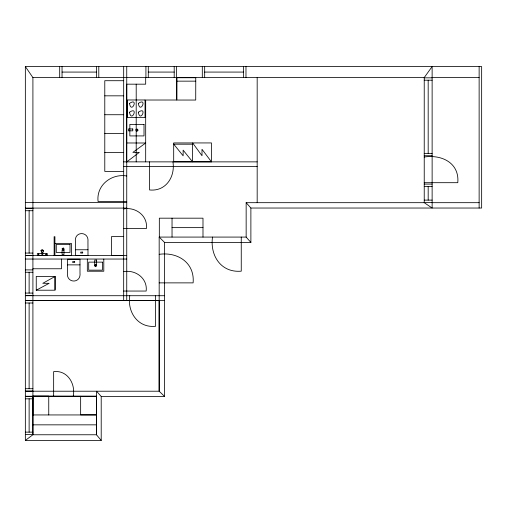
<?xml version="1.0" encoding="UTF-8"?>
<svg xmlns="http://www.w3.org/2000/svg" width="507" height="507" viewBox="0 0 507 507"><rect width="100%" height="100%" fill="white"/><g stroke="black" fill="none" stroke-linecap="round" stroke-linejoin="round"><path stroke-width="0.76" d="M96.444 434.746L96.482 396.252L32.93 396.157L32.911 434.746L25.35 440.431L25.35 66.569L481.65 66.569L481.65 208.035L250.883 208.035L246.155 202.68L424.232 202.68L432.129 208.035L432.129 66.569L424.232 77.59L424.232 202.68M126.699 161.866L126.756 84.175L145.68 84.175L145.68 77.59M126.782 161.866L139.317 152.385L132.891 152.385L145.68 143.006L126.782 142.974M55.143 276.404L42.797 283.312L49.16 283.312L36.251 290.213L36.251 276.404L55.143 276.404L55.143 290.213L36.251 290.213M63.343 250.103L64.25 249.191L63.343 247.898L62.044 248.804L62.95 250.103M95.367 264.496L94.46 265.402L95.367 266.695L96.666 265.788L95.753 264.496M62.044 72.076L96.425 72.076M148.285 72.076L174.205 72.076M204.67 72.076L243.613 72.076M25.35 66.569L32.911 77.59L424.232 77.59M432.129 77.59L479.134 77.59M424.232 77.831L432.129 77.831M424.232 80.195L432.129 80.195M123.683 80.708L104.784 80.708L104.784 171.41L123.683 171.41M176.829 81.152L195.765 81.152M104.784 95.829L123.683 95.829M104.784 114.728L123.683 114.728M104.784 133.62L123.683 133.62M173.692 144.197L192.584 144.197M104.784 152.512L123.683 152.512M424.232 153.368L432.129 153.368M424.232 155.731L432.129 155.731M424.232 157.031C441.534 154.318 459.576 162.823 457.789 182.691L424.232 182.691M211.476 161.834L173.692 161.834L173.692 142.936L211.476 142.936L211.476 161.834L202.001 149.299L202.001 155.725L192.616 142.936L192.584 161.834L183.135 150.148L183.135 155.814L173.692 144.102M123.676 161.866L257.176 161.866M123.676 166.588L257.176 166.588M126.744 175.967C111.35 173.362 96.083 185.347 98.085 201.564L126.744 201.564M424.232 184.098L432.129 184.098M424.232 186.456L432.129 186.456M424.232 200.113L432.129 200.113M424.232 202.477L432.129 202.477M25.35 202.553L126.744 202.553M432.129 202.68L479.134 202.68M25.35 208.092L126.744 208.092M25.35 208.358L32.911 208.358M123.676 208.903C135.667 206.736 148 215.735 146.403 228.562L123.676 228.562M25.35 210.722L32.911 210.722M172.038 227.63L202.99 227.63M123.683 236.623L111.464 236.623L111.464 255.515L123.683 255.515M159.173 237.08L246.155 237.08L250.883 242.428L164.566 242.428L159.173 237.08L159.173 391.214L164.566 396.423L164.566 242.428M54.914 243.373L71.386 243.373L71.386 255.515L54.914 255.515M75.391 249.761L87.984 249.761L87.984 255.427L75.391 255.427L75.391 241.649C74.111 230.888 89.137 230.97 87.952 241.649L87.984 249.761M41.904 252.904L42.753 252.904M25.35 253.075L32.911 253.075M41.904 253.506L37.334 253.506L37.334 255.427L47.284 255.427L47.284 253.506L42.753 253.506M159.173 254.324C177.646 251.706 194.897 262.759 193.116 282.874L159.173 282.874M25.35 255.433L32.911 255.433M25.35 255.579L126.744 255.579M25.35 259.045L126.744 259.045M67.399 264.869L67.425 272.975C66.24 283.654 81.266 283.743 79.992 272.975L79.992 259.204L67.399 259.204L67.399 264.869L79.992 264.869M32.911 268.761L61.486 268.761L61.486 259.045M25.35 269.901L32.911 269.901M123.676 271.625C135.54 269.477 147.752 278.356 146.168 291.05L123.676 291.05M25.35 272.259L32.911 272.259M25.35 293.084L32.911 293.084M25.35 295.448L32.911 295.448M25.35 295.714L164.566 295.714M32.892 300.436L159.173 300.436L159.173 391.214L25.35 391.214M25.35 300.442L164.566 300.442M25.35 300.638L32.911 300.638M25.35 303.002L32.911 303.002M25.35 388.711L32.911 388.711M25.35 391.074L32.911 391.074M25.35 396.252L96.482 396.252M25.35 440.431L101.21 440.431L96.482 434.765L96.482 391.214L101.21 396.423L164.566 396.423M25.35 396.455L32.911 396.455M25.35 398.819L32.911 398.819M96.463 414.872L80.645 414.872L80.645 396.252M32.911 414.941L96.444 414.941M32.911 424.841L96.444 424.841M25.35 432.141L32.911 432.141M25.35 434.499L32.911 434.499M96.482 434.765L32.911 434.765L32.911 77.59M479.134 66.569L479.134 208.035M428.181 80.195L428.181 153.368M428.181 186.456L428.181 200.113M257.176 77.59L257.176 202.68M250.883 208.035L250.883 242.428M246.155 202.68L246.155 237.08M245.977 66.569L245.977 77.59M243.613 66.569L243.613 77.59M241.256 237.08L241.256 271.175C221.046 272.962 209.885 255.661 212.509 237.08M204.67 66.569L204.67 77.59M202.99 237.073L202.99 218.181L159.331 218.181L159.331 237.073M202.306 66.569L202.306 77.59M176.709 77.59L176.709 100.018L145.68 100.018L145.68 161.866M176.563 66.569L176.563 77.59M174.205 66.569L174.205 77.59M172.938 161.866C175.371 176.709 165.865 191.703 149.571 189.954L149.571 161.866M172.038 218.181L172.038 237.073M155.598 295.714L155.605 326.28C137.866 328.175 127.149 312.027 129.76 295.714M148.285 66.569L148.285 77.59M145.921 66.569L145.921 77.59M136.206 84.175L136.206 161.872M126.744 66.569L126.744 300.442M123.676 66.569L123.676 300.442M103.796 259.077L103.796 271.22L87.324 271.22L87.324 259.077M101.21 396.423L101.21 440.431M98.789 66.569L98.789 77.59M96.425 66.569L96.425 77.59M73.223 396.252C75.752 383.875 67.475 369.895 53.653 371.637L53.647 396.252M62.044 66.569L62.044 77.59M59.687 66.569L59.687 77.59M54.914 255.579L54.914 236.687L54.129 236.687L54.129 255.579M54.952 277.025L54.952 289.592M48.748 414.941L48.748 396.157L32.93 396.157L32.93 414.941M46.276 253.506L46.276 255.427M42.753 255.427L42.753 252.714L43.615 250.712L42.423 249.755L41.663 249.818L41.035 250.712L41.904 252.714L41.904 255.427M38.405 253.506L38.374 255.427M29.127 210.722L29.127 253.075M29.127 272.259L29.127 293.084M29.127 303.002L29.127 388.711M29.127 398.819L29.127 432.141M129.494 103.403C131.383 114.62 139.095 96.926 129.494 103.403M129.494 112.224C131.383 123.435 139.095 105.748 129.494 112.224M138.31 103.403C140.205 114.62 147.911 96.926 138.31 103.403M138.31 112.224C140.205 123.435 147.911 105.748 138.31 112.224M136.478 129.703L136.478 130.597L137.372 130.597L137.372 129.703L136.478 129.703M62.703 248.557L62.703 249.444L63.59 249.444L63.59 248.557L62.703 248.557M136.142 129.367L135.825 129.957L136.142 130.926L136.732 131.25L137.701 130.926L138.024 130.343L137.701 129.367L137.118 129.051L136.142 129.367M95.113 265.148L95.113 266.042L96.007 266.042L96.007 265.148L95.113 265.148M41.067 250.75C45.966 251.776 42.487 249.07 41.067 250.75M45.89 254.603C45.345 254.146 46.866 254.394 45.89 254.603M38.507 254.413L38.881 254.634L38.507 254.413M195.765 77.736L176.873 77.736L176.829 100.044L195.721 100.044L195.765 77.736M145.046 99.974L127.409 99.974L127.409 117.611L145.046 117.611L145.046 99.974M144.013 124.386L129.843 124.386L129.843 135.92L144.013 135.92L144.013 124.386M132.764 128.955L128.36 128.955L128.36 130.844L132.764 130.844L132.764 128.955M70.01 244.444L56.283 244.444L56.283 252.461L70.01 252.461L70.01 244.444M63.971 250.097L62.082 250.097L62.082 254.508L63.971 254.508L63.971 250.097M82.685 252.118L80.683 252.118L80.683 253.069L82.685 253.069L82.685 252.118M96.628 260.085L94.733 260.085L94.733 264.496L96.628 264.496L96.628 260.085M74.694 261.561L72.691 261.561L72.691 262.512L74.694 262.512L74.694 261.561M102.42 262.132L88.7 262.132L88.7 270.149L102.42 270.149L102.42 262.132"/></g></svg>
